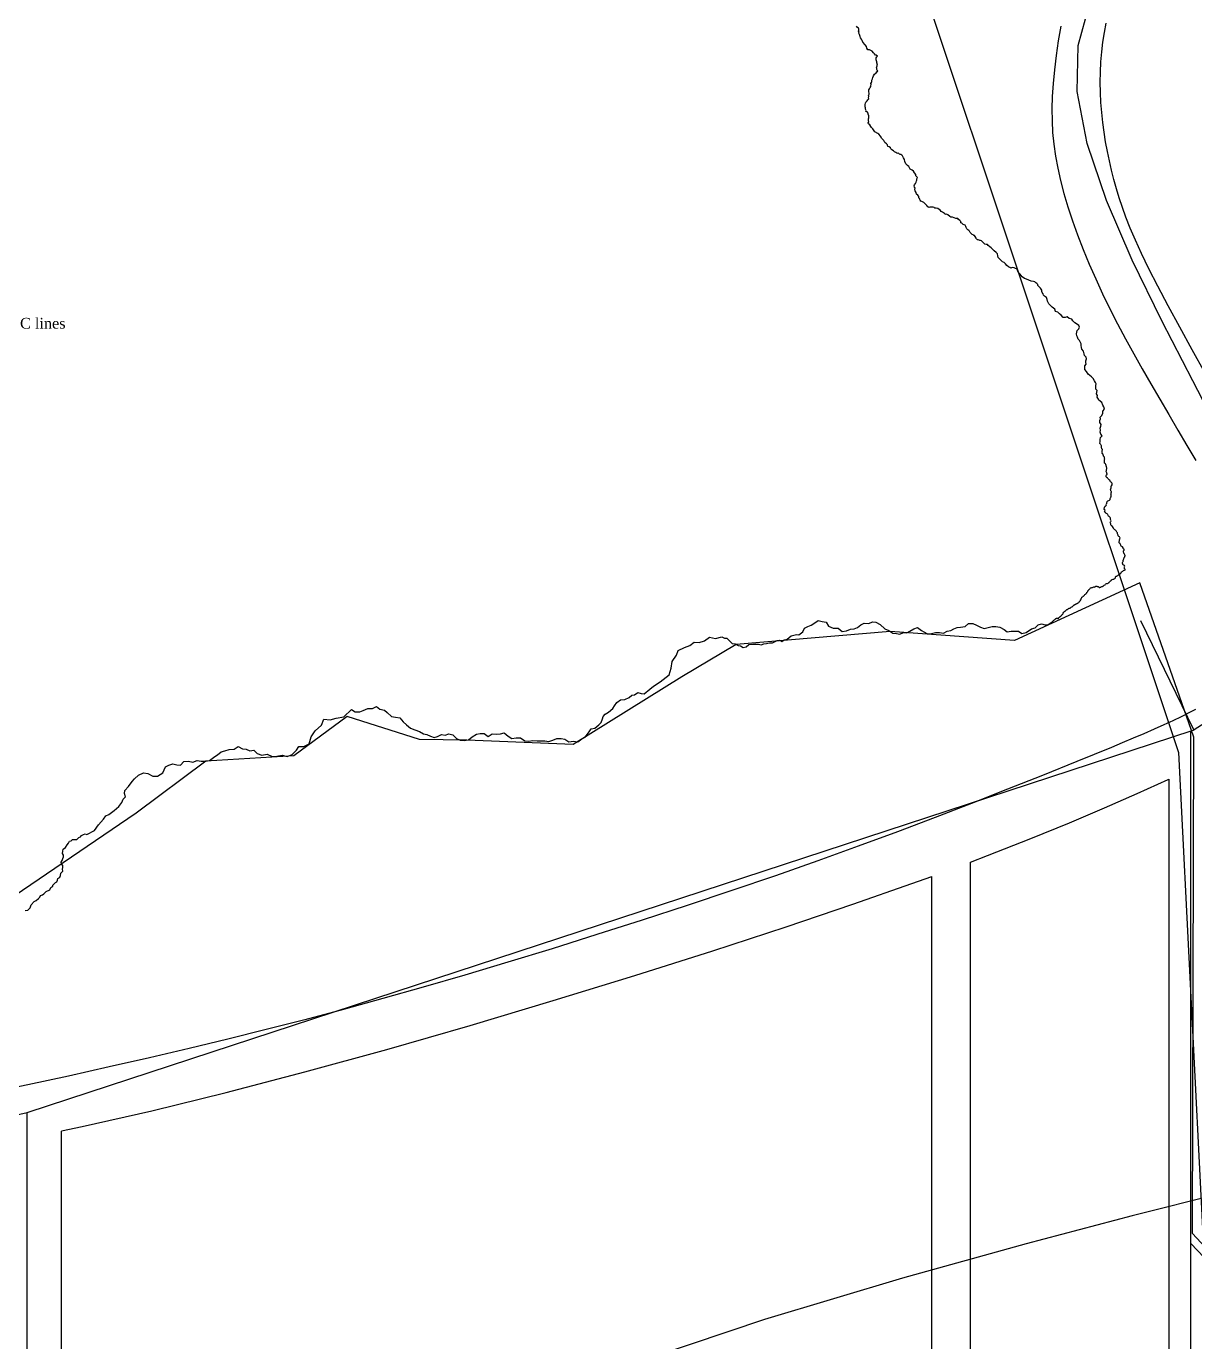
# Model space of a CAD drawing. Extents: x -15732 to 10897, y -24868 to 16165.
# Drawn here: x 2870 to 6198, y 2426 to 6174 of the extents above; entities that cross this region are included whole.
import ezdxf

# ---------------------------------------------------------------- set-up
doc = ezdxf.new("R2010")
doc.units = 0
doc.header["$MEASUREMENT"] = 0
doc.linetypes.add('DOTTED', pattern=[0.005, 0.0025, -0.0025])
for name, color, linetype in [('COASTLINE', 7, 'CONTINUOUS'), ('HIGHWAY', 7, 'CONTINUOUS'), ('NCART-KEY', 7, 'CONTINUOUS'), ('STREETS-SPRAWL', 7, 'CONTINUOUS'), ('STREETS-SPRAWL-12M', 7, 'CONTINUOUS'), ('STREETS-SPRAWL-20M', 7, 'CONTINUOUS'), ('SUBURBS', 7, 'CONTINUOUS')]:
    doc.layers.add(name, color=color, linetype=linetype)
doc.styles.add('TIMES_NEW_ROMAN', font='')
doc.styles.get('TIMES_NEW_ROMAN').set_extended_font_data('Times_New_Roman')

msp = doc.modelspace()

# ---------------------------------------------------------------- linework, layer by layer
at = {"layer": 'COASTLINE', "color": 7, "linetype": 'CONTINUOUS'}
msp.add_lwpolyline([(2866.2, 3654.4), (2874.1, 3655.6), (2880.8, 3662.5), (2883.9, 3670.7), (2891.6, 3680.1), (2898.1, 3682.9), (2904.2, 3688.8), (2908, 3693), (2910.4, 3697.5), (2915.4, 3698.9), (2919.7, 3701.7), (2925.9, 3709), (2936.5, 3713.1), (2939.6, 3719.7), (2945, 3723.7), (2945.5, 3727.2), (2948.7, 3730.4), (2952.3, 3734.4), (2956.8, 3736.5), (2958.8, 3741), (2959.7, 3745.9), (2965.2, 3749.4), (2967.4, 3754.7), (2968.2, 3761.4), (2973.5, 3767.1), (2972.7, 3772.3), (2973.8, 3777.4), (2973.3, 3782.5), (2969.4, 3787.6), (2969, 3792.7), (2971.3, 3797.3), (2973.8, 3803.2), (2975.7, 3807.3), (2975.3, 3812.6), (2973.1, 3817.3), (2973.6, 3823.4), (2974.7, 3829.1), (2980.8, 3833.8), (2985.9, 3842.1), (2989.5, 3846.7), (2992.6, 3852.4), (2997.3, 3853.1), (3000.9, 3856.6), (3006.9, 3856.8), (3013.1, 3856.9), (3019.1, 3862.3), (3023.8, 3864.7), (3026.8, 3867.9), (3032.1, 3871.5), (3037, 3872.6), (3041.9, 3871.5), (3063.8, 3882.6), (3075, 3898.4), (3089.8, 3914.5), (3096.2, 3924.2), (3105.1, 3927.9), (3119.7, 3939.9), (3133.4, 3950.7), (3141.3, 3962.2), (3145.2, 3972), (3152.3, 3978.4), (3149.7, 3987.9), (3150.3, 3996.8), (3161.1, 4008), (3171.5, 4022), (3177.8, 4029.5), (3189.3, 4040.2), (3203, 4046.8), (3215.8, 4045.3), (3229.8, 4037.1), (3243.1, 4037.3), (3258.8, 4046.4), (3266, 4063.5), (3275.6, 4069.1), (3287.1, 4072.6), (3298.6, 4069.4), (3309.3, 4069), (3318.4, 4078.8), (3332, 4080.5), (3344.3, 4077), (3355.9, 4082.3), (3367.7, 4080.1), (3379.8, 4079.9), (3391.9, 4082.4), (3406.4, 4093.2), (3414, 4098.6), (3424.5, 4107), (3435.4, 4109.6), (3447.8, 4113.7), (3461.8, 4114.3), (3472.8, 4122), (3485.6, 4115.2), (3495.8, 4113.8), (3506.8, 4109.8), (3517.8, 4111.7), (3527, 4101.8), (3540.7, 4097.4), (3556, 4100.1), (3569.8, 4093), (3583.7, 4094), (3598.8, 4097.5), (3612.6, 4093.4), (3626.6, 4098.7), (3639.4, 4111.8), (3645.5, 4121.8), (3660.2, 4122), (3675.3, 4129.2), (3680.9, 4149), (3692.9, 4166.2), (3710.5, 4182.6), (3717, 4199.6), (3734.9, 4198.2), (3751.9, 4202.3), (3774.5, 4206.8), (3795.5, 4227.2), (3806.4, 4220.8), (3819.4, 4220.8), (3829.4, 4224.6), (3842.7, 4229.7), (3855.8, 4229.8), (3867, 4236.1), (3876.7, 4227.9), (3890, 4225.2), (3898, 4218.8), (3909.5, 4207.3), (3921.7, 4205), (3933.8, 4203.7), (3942.8, 4192.2), (3952.6, 4183.7), (3958.4, 4178.8), (3963.6, 4173.7), (3976.2, 4169.4), (3989.8, 4164.3), (4001.5, 4158.1), (4010.4, 4156), (4020.9, 4151.1), (4031.4, 4147.5), (4041.3, 4150.3), (4052.3, 4155.6), (4063, 4154.1), (4073.6, 4158.2), (4084.8, 4154.8), (4094.9, 4144.2), (4105.3, 4139.5), (4117.3, 4138.8), (4129.5, 4141.2), (4139.3, 4149.3), (4151.7, 4157.3), (4162.3, 4158.6), (4173.6, 4158.6), (4185.1, 4149.9), (4196.6, 4157.6), (4209.3, 4157.1), (4220.3, 4157.5), (4230.6, 4161.1), (4242.1, 4151.6), (4252.9, 4145), (4265.2, 4146.9), (4277.2, 4146.4), (4289.9, 4137.8), (4300.3, 4136.8), (4312.6, 4139.4), (4324.4, 4138.3), (4335.8, 4137.6), (4347.1, 4138.1), (4358.3, 4136.4), (4369.6, 4139.9), (4381.1, 4144.8), (4393.3, 4144.6), (4403.6, 4142.8), (4415.4, 4134.8), (4428.1, 4137.1), (4440.9, 4135.6), (4452.4, 4143.9), (4462, 4148.6), (4473, 4163.2), (4478.7, 4172), (4488.8, 4173.8), (4500.1, 4183.2), (4507, 4190.3), (4511, 4201.1), (4512.9, 4207.3), (4518.2, 4214.1), (4528.1, 4219.7), (4540.3, 4229.8), (4545.2, 4238.2), (4552.1, 4247.3), (4562.2, 4255.1), (4574.5, 4255.7), (4586.8, 4261.7), (4594.8, 4267.8), (4601.9, 4268.7), (4611.6, 4275.7), (4621.1, 4272.8), (4630.1, 4272.3), (4646.1, 4285.5), (4656.1, 4293.5), (4675.1, 4306.5), (4700.7, 4326.5), (4706.9, 4344.9), (4709.5, 4363.9), (4721.9, 4382.1), (4726.3, 4395.7), (4744.7, 4404.4), (4759.3, 4409.5), (4771.7, 4419.1), (4786.2, 4418.1), (4801.4, 4422.8), (4815.8, 4432.9), (4833.2, 4429.7), (4850.6, 4434), (4858.2, 4430.5), (4865.6, 4430.3), (4870.6, 4425), (4880.2, 4415.3), (4888.8, 4414.3), (4897.3, 4409.5), (4904.2, 4408.7), (4912.1, 4404.2), (4920.5, 4406), (4928.2, 4412), (4937.8, 4413.4), (4947.5, 4413.2), (4955.6, 4413.4), (4962.9, 4411.2), (4971, 4414.5), (4978.5, 4415.7), (4986.6, 4417.2), (4994.8, 4416.8), (5002.6, 4420.9), (5008.3, 4423.4), (5014.8, 4424.7), (5021.9, 4420.9), (5028.4, 4425.4), (5036.9, 4427.7), (5048.1, 4436.8), (5055.7, 4438.8), (5063.2, 4440.7), (5070.6, 4440.1), (5081.5, 4448.6), (5086.1, 4459.3), (5095.5, 4463.7), (5105.4, 4467.8), (5113.3, 4472.1), (5125.4, 4480.4), (5137, 4478.1), (5147.9, 4476.1), (5154.9, 4465.1), (5168.4, 4458.8), (5182.1, 4458.7), (5194.1, 4449.1), (5206, 4451.2), (5217.5, 4456.1), (5227.8, 4457.1), (5237.7, 4461.2), (5247.1, 4468.3), (5256.6, 4473.7), (5268.8, 4472.1), (5281, 4477.5), (5290, 4476.4), (5301.6, 4469.5), (5314.8, 4457.4), (5326.7, 4452.1), (5337.6, 4444.9), (5348.1, 4443.9), (5358.2, 4441.7), (5368.4, 4447), (5377.8, 4446.1), (5386.1, 4450.4), (5398.1, 4456.9), (5408.5, 4461.3), (5419.3, 4452.6), (5426.4, 4448.6), (5436.6, 4442.4), (5448.2, 4444.1), (5459.6, 4446.3), (5471.4, 4446.2), (5482.6, 4444.3), (5492.7, 4450.8), (5502.8, 4452.1), (5511.5, 4457.3), (5521.6, 4460.9), (5530.6, 4461.4), (5543.9, 4463.9), (5553.9, 4472.2), (5565.5, 4471.9), (5576.2, 4467.9), (5587.8, 4461.7), (5597.9, 4458), (5609.3, 4461), (5620.8, 4464.1), (5631.3, 4463.8), (5642.6, 4461.8), (5654.9, 4455.4), (5663.8, 4448.6), (5674.9, 4450.8), (5685.2, 4450.8), (5696.4, 4450.4), (5705.9, 4444.1), (5718, 4446.6), (5732.9, 4456.8), (5743.6, 4460.4), (5752.2, 4468.7), (5761.8, 4471.5), (5771.6, 4468.1), (5780.6, 4469.4), (5789.4, 4475.3), (5790, 4475.4), (5790.4, 4475.9), (5790.9, 4476.1), (5791.3, 4476.1), (5791.6, 4476.6), (5791.8, 4477.1), (5792.4, 4477.3), (5792.9, 4477.5), (5793.4, 4478), (5793.8, 4478.5), (5794.4, 4479.2), (5795, 4479.5), (5795.7, 4480.8), (5796.7, 4481.4), (5798.6, 4482.6), (5799.6, 4483.9), (5800.1, 4484.3), (5800.5, 4484.5), (5801.2, 4485.1), (5801.7, 4485.8), (5802.4, 4486.1), (5803, 4486.4), (5803.5, 4486.9), (5804.2, 4487.1), (5804.9, 4487.4), (5805.5, 4487.6), (5806.1, 4487.3), (5806.8, 4487.6), (5807.4, 4487.1), (5808.1, 4486.5), (5808.7, 4486.4), (5809.3, 4486.4), (5809.7, 4486.8), (5809.9, 4487.2), (5810.5, 4487.6), (5810.9, 4488.2), (5811, 4488.9), (5811.2, 4489.5), (5811.6, 4489.8), (5812.3, 4490.4), (5812.7, 4490.6), (5813.1, 4490.8), (5813.6, 4491.2), (5814.4, 4492), (5814.9, 4492), (5815.6, 4492.2), (5816, 4492.8), (5816.5, 4493.1), (5817.3, 4493.8), (5817.6, 4494.6), (5818.2, 4495.2), (5818.8, 4495.9), (5819.6, 4496.8), (5821, 4498.3), (5822.3, 4499.2), (5823.2, 4500.9), (5823.4, 4501.9), (5823.3, 4502.8), (5824, 4503.6), (5824.5, 4504.4), (5825.7, 4505.1), (5826.6, 4506.4), (5827.3, 4506.4), (5828, 4507), (5828.5, 4507.4), (5829.1, 4507.9), (5829.5, 4508.2), (5830.1, 4508.7), (5831, 4509.3), (5832, 4510), (5832.5, 4511), (5833.3, 4511.9), (5833.7, 4512.2), (5834.2, 4512.2), (5834.7, 4512.4), (5835.1, 4512.5), (5835.7, 4513), (5836.2, 4513.1), (5836.7, 4513.3), (5837.5, 4514), (5837.9, 4514.5), (5838.6, 4514.8), (5839.2, 4515.5), (5840.1, 4515.7), (5840.9, 4515.9), (5841.7, 4515.6), (5842.3, 4515.9), (5843.1, 4516.3), (5844.1, 4517.1), (5844.7, 4517.5), (5846.1, 4519.2), (5847.6, 4520.1), (5848.3, 4520), (5849, 4520.2), (5849.7, 4520.6), (5850.5, 4521.5), (5851.4, 4522.3), (5851.8, 4523.1), (5852.6, 4523.4), (5853.5, 4524.2), (5854.3, 4524.9), (5854.9, 4525.3), (5855.1, 4525.8), (5855.7, 4526.1), (5856.1, 4526.2), (5856.6, 4526.5), (5857, 4526.7), (5857.7, 4527.2), (5858.1, 4527.2), (5858.7, 4527.6), (5859.3, 4527.8), (5859.7, 4528.4), (5860.2, 4528.3), (5860.7, 4528.5), (5861.2, 4528.8), (5861.6, 4529.4), (5862.3, 4529.3), (5862.9, 4529.6), (5863.5, 4530), (5864, 4530.4), (5864.6, 4530.6), (5865.2, 4530.8), (5865.7, 4530.6), (5866.3, 4530.7), (5866.6, 4531.2), (5867.2, 4531.7), (5867.8, 4532.4), (5868.3, 4532.6), (5868.4, 4533.4), (5868.7, 4534.3), (5869.8, 4535.3), (5870.6, 4536.3), (5872.2, 4537.5), (5873, 4539.3), (5874.2, 4540.7), (5874.6, 4542), (5874.7, 4542.6), (5874.7, 4543.2), (5875.4, 4543.9), (5875.6, 4544.7), (5876.4, 4546), (5876.3, 4547.3), (5877.6, 4547.8), (5878.6, 4548.8), (5879.3, 4549.2), (5880.1, 4550), (5880.9, 4550.3), (5882.1, 4551), (5883.4, 4552), (5884.4, 4552.9), (5885.3, 4554.7), (5886.7, 4555.6), (5887.7, 4556.6), (5888.5, 4556.9), (5888.8, 4557.9), (5889.7, 4558.6), (5889.9, 4559.1), (5890.2, 4559.7), (5890.3, 4560.5), (5890.6, 4561.1), (5891.7, 4562), (5893.2, 4563.6), (5893.9, 4565.1), (5894.2, 4566.2), (5895.2, 4567.1), (5895.8, 4567.4), (5895.9, 4568.3), (5896.3, 4569.3), (5897.3, 4569.5), (5898.5, 4570.4), (5899.2, 4571.4), (5900.6, 4572.8), (5901.4, 4573.6), (5901.7, 4574), (5902.4, 4574.3), (5902.9, 4574.2), (5903.7, 4574.4), (5904.5, 4574.1), (5905.2, 4574.4), (5906.2, 4574.9), (5906.9, 4575), (5907.6, 4575.5), (5908.3, 4575.2), (5909.1, 4575.3), (5909.9, 4575.8), (5910.9, 4576.4), (5911.9, 4576.4), (5913, 4576.2), (5913.7, 4576.3), (5914.3, 4576.8), (5915.5, 4577.9), (5916.6, 4578.7), (5917.7, 4578.3), (5918.9, 4578.3), (5920.2, 4578), (5921.4, 4577.9), (5922.9, 4577.3), (5924.8, 4576), (5926.2, 4575.2), (5927.5, 4575.3), (5929, 4575.5), (5930.3, 4576.2), (5931.7, 4576.8), (5933.6, 4577.9), (5934.8, 4577.9), (5935.8, 4578.4), (5936.9, 4578.6), (5938.2, 4579.8), (5940, 4581.6), (5942.5, 4582.7), (5943.7, 4583.9), (5944.9, 4585), (5946.5, 4585.9), (5948.1, 4586.4), (5949.5, 4586.6), (5951.4, 4587.5), (5953, 4588.9), (5954.4, 4589.4), (5954.8, 4591.1), (5956.2, 4592.3), (5957.5, 4593.4), (5958.9, 4593.5), (5960.7, 4595.4), (5961.3, 4596.7), (5963.2, 4597.7), (5965.6, 4598.4), (5967.3, 4598.7), (5968.9, 4599.3), (5970.7, 4600.8), (5972, 4602.7), (5972.7, 4604.8), (5974.4, 4606.8), (5976.2, 4607.3), (5977.5, 4608.5), (5978.8, 4609.2), (5980, 4610), (5981.3, 4610.6), (5982.3, 4611), (5983.3, 4611.4), (5984.2, 4611.5), (5984.2, 4612.6), (5985.2, 4614), (5986.5, 4614.7), (5987.5, 4615.3), (5988.1, 4616.3), (5987.9, 4617.4), (5988.6, 4618.3), (5989.4, 4618.9), (5990.4, 4619.6), (5991.4, 4620.2), (5993, 4621.2), (5993.8, 4623.2), (5995.4, 4623.5), (5996.8, 4623.8), (5998.2, 4623.7), (5999.9, 4624.8), (5999.7, 4626.1), (5998.7, 4627), (5998.6, 4628.4), (5997.3, 4630.3), (5997.6, 4631.8), (5997, 4633.3), (5998.3, 4634.2), (5998.8, 4635.8), (5997.6, 4637.3), (5996.4, 4638.2), (5995.2, 4638.7), (5993.8, 4639.7), (5993.3, 4640.6), (5992.9, 4641.9), (5992, 4642.9), (5991.8, 4644.4), (5992.4, 4645.5), (5992.6, 4646.4), (5993.5, 4647.8), (5993.8, 4648.9), (5994.4, 4650.2), (5993.9, 4651.5), (5994.3, 4652.6), (5994.9, 4653.8), (5995.4, 4655.1), (5995.7, 4656.3), (5995.9, 4657.6), (5997, 4659), (5997.3, 4660), (5998.3, 4661.3), (5998.8, 4662.6), (5999.2, 4663.7), (5999.4, 4664.8), (5999.8, 4665.9), (5999, 4666.9), (5998.9, 4667.9), (5997.7, 4669.4), (5997.4, 4670.4), (5996.7, 4671.7), (5996.2, 4672.8), (5995.8, 4674), (5995, 4675.2), (5995.1, 4676.2), (5995, 4677.3), (5995.3, 4678.3), (5995.5, 4679.6), (5996.2, 4680.5), (5997.2, 4681.7), (5996.8, 4683.7), (5995.3, 4685), (5994.2, 4686.2), (5993.7, 4687.6), (5992.5, 4690.3), (5989.9, 4691.5), (5988.3, 4692.8), (5987.5, 4694.1), (5987.3, 4695), (5987.7, 4695.9), (5986.8, 4697.1), (5986.4, 4697.9), (5985.5, 4699.1), (5985.2, 4700.1), (5983.9, 4701.2), (5982.8, 4702.1), (5982.3, 4704), (5982.7, 4705.9), (5984.1, 4708), (5983.9, 4709.7), (5984, 4711.4), (5984.8, 4712.8), (5985.1, 4714.2), (5985.8, 4716), (5984.7, 4717.4), (5983.7, 4719.5), (5982, 4720.1), (5980, 4721.8), (5980, 4723.9), (5978.6, 4726), (5977.8, 4728.2), (5977.9, 4730.2), (5977.2, 4731.5), (5976.5, 4732.5), (5974.7, 4734.6), (5973.9, 4736.2), (5972.8, 4737), (5972, 4738.4), (5970.7, 4738.9), (5969.4, 4740.1), (5968, 4741.9), (5967, 4742.8), (5967, 4744.2), (5965.9, 4745.9), (5963.4, 4748.4), (5961.1, 4750.9), (5960.3, 4751.9), (5958.8, 4753.5), (5958.8, 4755), (5959, 4756.6), (5957.7, 4758.1), (5957.3, 4759.9), (5958.5, 4761.8), (5959.2, 4763.3), (5959.6, 4764.9), (5958.9, 4766.4), (5958.5, 4768.5), (5958.5, 4770.7), (5958.5, 4772.5), (5957.2, 4774.4), (5955.2, 4776.2), (5953.9, 4777), (5952.4, 4778), (5951.1, 4779.8), (5951, 4780.8), (5950.2, 4781.8), (5949.4, 4783.6), (5948.3, 4784.8), (5946.4, 4786), (5945.2, 4786.7), (5943.6, 4788.4), (5941.6, 4789.6), (5941.7, 4790.9), (5941.4, 4792.1), (5941.7, 4793.6), (5942.5, 4795.1), (5941.5, 4796.3), (5940.3, 4797.3), (5940.2, 4798.7), (5940, 4800.1), (5940.7, 4801.6), (5940.6, 4803.1), (5941.2, 4804.1), (5942.4, 4805.6), (5943.3, 4806.5), (5944.5, 4807.5), (5944.8, 4808.3), (5945.6, 4808.9), (5946.3, 4810.5), (5946, 4812.1), (5947.3, 4814.2), (5947.8, 4816.1), (5947.8, 4817.3), (5948.3, 4818.7), (5949, 4820.2), (5950.6, 4821.8), (5952.9, 4822.7), (5955.1, 4824), (5956.9, 4825.9), (5957.1, 4828.5), (5958.3, 4829.9), (5958.6, 4831.6), (5959.2, 4833.4), (5960, 4834.6), (5960.3, 4835.9), (5959.8, 4837.2), (5960.2, 4838.5), (5959.7, 4839.8), (5959.4, 4841.1), (5960.2, 4842.5), (5960.1, 4843.8), (5960.4, 4845.2), (5960.6, 4846.3), (5960.8, 4847.4), (5959.7, 4848.6), (5959.4, 4849.9), (5959, 4851), (5958.7, 4852.2), (5958.3, 4853.7), (5958.1, 4854.9), (5958.7, 4855.9), (5959, 4857), (5959.6, 4858.2), (5959.6, 4859.5), (5959.9, 4860.8), (5959.3, 4862.1), (5959.9, 4863.2), (5960.9, 4864.8), (5962.4, 4867.1), (5962.6, 4869.1), (5962.6, 4871.1), (5961.6, 4873.1), (5960.2, 4874.5), (5958.3, 4876), (5956.7, 4878.1), (5956.3, 4880.2), (5954.9, 4881.1), (5953.5, 4882.1), (5952.1, 4883.6), (5950.5, 4885.8), (5949.2, 4887.1), (5947.7, 4887.7), (5946.6, 4889.3), (5945.6, 4890.3), (5945.6, 4891.9), (5946.1, 4893.6), (5946.9, 4895.5), (5948.1, 4896.9), (5948.4, 4898.4), (5947.7, 4899.9), (5947.3, 4901.5), (5947.1, 4903.2), (5945.9, 4904.9), (5945.5, 4906.4), (5946.5, 4908.1), (5946.2, 4909.7), (5946.3, 4911.2), (5947.3, 4913), (5947.6, 4914.5), (5947.4, 4916), (5946.7, 4917.7), (5946.4, 4919.3), (5945.5, 4920.9), (5945.8, 4922.8), (5944.8, 4925), (5944.1, 4926.8), (5942.6, 4928), (5941.3, 4929), (5940.9, 4930.5), (5941.4, 4932), (5941.1, 4933.5), (5941.3, 4935.1), (5941.3, 4936.5), (5940.8, 4937.9), (5940.9, 4939.4), (5941.8, 4940.9), (5941.2, 4942.3), (5941.2, 4943.7), (5940.6, 4945.2), (5940.7, 4946.6), (5939.4, 4948.3), (5938.5, 4949.3), (5938, 4950.2), (5937.8, 4951), (5937.2, 4952.3), (5937, 4953.3), (5936, 4955.3), (5934.6, 4956.9), (5934.5, 4958.1), (5933.8, 4959.4), (5934.4, 4960.8), (5934.3, 4962), (5934.3, 4963.6), (5934.3, 4965.2), (5935.1, 4966.8), (5934.8, 4968.5), (5933.5, 4970.2), (5933.1, 4971.3), (5932.2, 4972.8), (5932.4, 4974.6), (5932.4, 4976), (5932.6, 4977.4), (5932.3, 4978.6), (5931.7, 4980.1), (5930.3, 4981.8), (5929.4, 4983.1), (5928.5, 4984.1), (5927.8, 4984.9), (5928.7, 4990.5), (5928.2, 4996.1), (5929.3, 5002.2), (5934.7, 5007.1), (5930.4, 5011.5), (5928.2, 5017.6), (5929.2, 5023.4), (5928.4, 5029.1), (5930.4, 5034.8), (5931, 5039.7), (5927.6, 5044.5), (5928.1, 5050.2), (5929.7, 5055), (5928.7, 5059.8), (5933.3, 5064.7), (5936.4, 5071.6), (5936.3, 5077.6), (5940.7, 5083), (5939.4, 5089.5), (5936.4, 5094.5), (5932.9, 5102.2), (5925.1, 5108.4), (5923.6, 5111.6), (5919.8, 5116.9), (5920.8, 5121.7), (5918.6, 5126.2), (5919.2, 5131.1), (5919.9, 5135.7), (5916.2, 5140.4), (5915.9, 5145.8), (5916.2, 5150.4), (5916.9, 5154.8), (5915.2, 5158.6), (5912.8, 5163.6), (5908.7, 5170.6), (5903.7, 5175.5), (5894.3, 5182.3), (5889.9, 5190.2), (5885, 5195.9), (5884.7, 5201.6), (5885.3, 5206.1), (5888.4, 5211.4), (5887.9, 5216), (5887.4, 5221), (5889.6, 5226), (5888.8, 5230.8), (5884.2, 5235.5), (5883.5, 5240.6), (5881.1, 5247.9), (5876.2, 5253.9), (5875.9, 5259.1), (5874.9, 5264.4), (5874.1, 5269), (5872.7, 5272.7), (5869.9, 5278.9), (5865.8, 5282.5), (5864, 5287.8), (5862.6, 5292), (5860.9, 5297.2), (5862.5, 5302.3), (5863.5, 5307), (5867.4, 5312.1), (5869.3, 5316.9), (5867.8, 5321.7), (5861, 5325.7), (5856.5, 5328.8), (5850.9, 5335), (5848.1, 5338.9), (5840.4, 5341.1), (5834.9, 5345.8), (5829.1, 5344.5), (5823.2, 5343.7), (5817.5, 5350.8), (5812.3, 5354.6), (5807.6, 5359.5), (5801.5, 5361.1), (5799.1, 5368.1), (5792.2, 5373.3), (5782.3, 5383.1), (5778.8, 5390.4), (5778, 5395.6), (5775.3, 5401.3), (5770.1, 5404.5), (5767, 5408.2), (5766.2, 5411.7), (5763.1, 5415.4), (5762.4, 5418.6), (5762.8, 5421.7), (5758.4, 5427.8), (5754.7, 5431.5), (5751.5, 5435), (5751, 5438.1), (5748, 5441), (5745.5, 5443.3), (5742.6, 5445.7), (5739, 5446.7), (5731.6, 5447.6), (5725.2, 5450.6), (5718.6, 5453.7), (5713.2, 5455.2), (5706.1, 5460), (5700.7, 5468), (5694.8, 5473.3), (5692.1, 5481.9), (5687.9, 5483.3), (5683.3, 5485.3), (5678.4, 5486.3), (5673.9, 5484.5), (5671.4, 5486.9), (5667.9, 5488.6), (5662.3, 5492.2), (5659.4, 5496.8), (5655, 5500.4), (5650.3, 5502.4), (5644.5, 5508.6), (5637.8, 5514.6), (5637.4, 5520.2), (5635.8, 5525.3), (5632, 5529), (5627, 5533.6), (5621.2, 5539.4), (5617.9, 5542.2), (5614.4, 5545.4), (5609.9, 5549.6), (5607.4, 5551.8), (5603.8, 5552.4), (5600.1, 5553.4), (5595.1, 5557.5), (5593.1, 5559.5), (5592.4, 5561), (5590.5, 5562.3), (5588.2, 5563.8), (5586, 5563.8), (5583.8, 5564.8), (5581.5, 5565), (5579.5, 5565.3), (5576.8, 5568.1), (5575.1, 5570.1), (5572.6, 5574.5), (5571.1, 5577.3), (5568.9, 5577.7), (5567.2, 5579.2), (5564.4, 5580.9), (5561.4, 5583.1), (5558.3, 5586.6), (5556.5, 5590.3), (5554.4, 5592), (5551.6, 5593.6), (5548.9, 5596.7), (5546.7, 5600.2), (5546.3, 5603.6), (5543.8, 5607.3), (5541.1, 5607.8), (5538.7, 5608.8), (5534.7, 5612.5), (5532, 5613.9), (5531.4, 5617.3), (5528.7, 5620.9), (5524.8, 5623), (5522.9, 5626), (5517.6, 5626.3), (5512.5, 5627.9), (5507.6, 5630), (5503.1, 5630.3), (5500.2, 5632.3), (5495.1, 5636.7), (5491, 5638.6), (5487.2, 5637.7), (5485.9, 5640.6), (5482.7, 5642.6), (5479.6, 5644.5), (5475.9, 5645.9), (5474.1, 5648.7), (5470, 5651.6), (5466.4, 5654.9), (5461.8, 5655.6), (5458.1, 5655.8), (5455.3, 5657.9), (5452.5, 5658.7), (5449.5, 5658.1), (5446.5, 5658.1), (5443.4, 5658.8), (5440.4, 5657.8), (5437.3, 5659), (5435.1, 5663.4), (5432.4, 5666.4), (5426.4, 5671.4), (5422.6, 5673.4), (5420.6, 5674.6), (5418, 5676), (5416, 5678.5), (5415, 5680), (5414.3, 5683.3), (5412.2, 5685.5), (5412, 5689), (5409.2, 5692.4), (5405.6, 5695.8), (5404.2, 5700.1), (5401.4, 5704.7), (5400.3, 5709.1), (5401.4, 5712.4), (5400.2, 5715.6), (5399.1, 5718.8), (5400, 5722), (5402.6, 5726.1), (5404.1, 5729.9), (5405.1, 5733.1), (5406.7, 5735.8), (5406.6, 5739.6), (5407.9, 5743.2), (5403.9, 5748.2), (5403.1, 5751.4), (5399.9, 5756.1), (5396.6, 5761.1), (5392.8, 5763.9), (5387.3, 5767), (5385.3, 5770.1), (5383.6, 5774.3), (5379.6, 5777.2), (5375.3, 5782.3), (5371.8, 5788.8), (5371.7, 5794.7), (5368.1, 5799.4), (5365.1, 5804.9), (5363.2, 5806.5), (5360.7, 5808.4), (5359.1, 5808.6), (5357.4, 5809.3), (5355, 5811.3), (5353.5, 5812.3), (5351.4, 5811.5), (5349.1, 5811.9), (5346.1, 5814.3), (5343.1, 5816.3), (5340.2, 5818.7), (5335.4, 5821.9), (5332.2, 5824.2), (5331.1, 5827.8), (5327.8, 5830.4), (5324.1, 5831.5), (5322.7, 5835.7), (5319.7, 5839.1), (5315.3, 5842.5), (5312, 5848.2), (5310, 5850.6), (5305.6, 5855.5), (5305, 5858.2), (5303.1, 5860.9), (5298.3, 5866.1), (5295.4, 5868.4), (5286.4, 5872.8), (5281.3, 5882.1), (5277.7, 5885.8), (5274.9, 5888.4), (5272.1, 5893.1), (5268.7, 5896.1), (5267.9, 5899), (5269.3, 5901.9), (5269.1, 5904.9), (5268.4, 5907.6), (5268.9, 5910.3), (5270, 5913.3), (5269.8, 5916.3), (5269.3, 5919.1), (5267.6, 5923.2), (5267.3, 5926.6), (5264.5, 5929.9), (5261.3, 5931.1), (5261.8, 5934.3), (5260.1, 5937.6), (5260.3, 5941.3), (5259.2, 5944.7), (5259.3, 5947.9), (5259.3, 5951.2), (5260.1, 5954.5), (5260.8, 5957.4), (5262.6, 5959.1), (5265.2, 5961.1), (5266.9, 5964.5), (5269.5, 5967.1), (5268.8, 5970.4), (5269.8, 5973.6), (5269, 5976.9), (5270.2, 5980.2), (5270.3, 5983.5), (5269.8, 5986.8), (5270.1, 5990), (5269.7, 5993.2), (5271.2, 5995.6), (5273.6, 5999.4), (5274.9, 6002.3), (5275.7, 6004.5), (5276.2, 6007.6), (5275.4, 6010.6), (5277, 6013.2), (5278.2, 6016), (5278.3, 6020.2), (5279.8, 6023.8), (5280.9, 6027.8), (5282.8, 6032.7), (5286, 6037.2), (5290.9, 6040.8), (5292.7, 6043.7), (5295.4, 6045.6), (5293.6, 6048.4), (5292.6, 6050.5), (5292.6, 6053.4), (5291.8, 6056.2), (5292.9, 6058.5), (5293.3, 6061.2), (5293.2, 6064.1), (5294.3, 6067.2), (5292.9, 6069.7), (5292.2, 6072.4), (5291.3, 6075.6), (5290.2, 6078.1), (5290.9, 6080.9), (5290.3, 6083.7), (5292.2, 6086.6), (5294.4, 6089), (5291, 6091.4), (5288.3, 6091.5), (5286, 6095.4), (5282.8, 6097.8), (5279.5, 6102.8), (5274.9, 6105.2), (5271.2, 6107), (5267.1, 6107), (5263.6, 6111.2), (5263, 6116.2), (5258.9, 6121.1), (5253, 6128.9), (5250.5, 6133.6), (5248.8, 6136.9), (5245.8, 6141), (5244.7, 6144.4), (5244.3, 6147.6), (5243, 6150.7), (5241.2, 6153.9), (5241.7, 6156.8), (5240.2, 6159.5), (5240.9, 6162.5), (5241, 6165.4), (5240.6, 6168.3), (5237.4, 6170.3), (5234.4, 6173.8)], dxfattribs=at)
at = {"layer": 'HIGHWAY', "color": 250, "linetype": 'CONTINUOUS'}
for p, q in [((6277.3, 2849.5), (6020.2, 2784.6)), ((6020.2, 2784.6), (5717.6, 2704.7)), ((5717.6, 2704.7), (5365.7, 2607.1)), ((5365.7, 2607.1), (4972.5, 2489)), ((4972.5, 2489), (4548.9, 2347.1))]:
    msp.add_line(p, q, dxfattribs=at)
at = {"layer": 'STREETS-SPRAWL', "color": 7, "linetype": 'CONTINUOUS'}
for p, q in [((5816.3, 6174.2), (5809.1, 6132.3)), ((5936.3, 6128.5), (5940.6, 6155.8)), ((5940.6, 6155.8), (5945.9, 6182.3)), ((5809.1, 6132.3), (5803.1, 6090.7)), ((5933.1, 6100.6), (5936.3, 6128.5)), ((5803.1, 6090.7), (5798.3, 6050.1)), ((5929.4, 6043.5), (5930.8, 6072.2)), ((5930.8, 6072.2), (5933.1, 6100.6)), ((5798.3, 6050.1), (5794.7, 6011.1)), ((5929, 6014.5), (5929.4, 6043.5)), ((5794.7, 6011.1), (5792.3, 5974.1)), ((5929.5, 5985.5), (5929, 6014.5)), ((5792.3, 5974.1), (5791.3, 5938.6)), ((5930.8, 5956.6), (5929.5, 5985.5)), ((5791.3, 5938.6), (5791.6, 5904.3)), ((5932.9, 5928), (5930.8, 5956.6)), ((5935.9, 5899.7), (5932.9, 5928)), ((5791.6, 5904.3), (5793.3, 5870.8)), ((5939.6, 5871.8), (5935.9, 5899.7)), ((5793.3, 5870.8), (5796.6, 5837.5)), ((5944, 5844.2), (5939.6, 5871.8)), ((5796.6, 5837.5), (5801.3, 5803.9)), ((5949.1, 5817), (5944, 5844.2)), ((5954.8, 5790.1), (5949.1, 5817)), ((5801.3, 5803.9), (5807.7, 5769.7)), ((5961.1, 5763.4), (5954.8, 5790.1)), ((5807.7, 5769.7), (5815.8, 5734.4)), ((5815.8, 5734.4), (5825.5, 5697.5)), ((5967.9, 5737), (5961.1, 5763.4)), ((5975.2, 5710.8), (5967.9, 5737)), ((5825.5, 5697.5), (5836.9, 5659.3)), ((5983, 5684.7), (5975.2, 5710.8)), ((5836.9, 5659.3), (5849.9, 5619.8)), ((5991.8, 5657.9), (5983, 5684.7)), ((6002, 5629.5), (5991.8, 5657.9)), ((6014.2, 5598.7), (6002, 5629.5)), ((5849.9, 5619.8), (5864.4, 5579.3)), ((6028.9, 5564.6), (6014.2, 5598.7)), ((5864.4, 5579.3), (5880.2, 5538.1)), ((6046.6, 5526.3), (6028.9, 5564.6)), ((5880.2, 5538.1), (5897.5, 5496.2)), ((6067.7, 5482.9), (6046.6, 5526.3)), ((5897.5, 5496.2), (5916, 5453.9)), ((6092.9, 5433.5), (6067.7, 5482.9)), ((5916, 5453.9), (5935.7, 5411.5)), ((5935.7, 5411.5), (5956.5, 5368.9)), ((6122.4, 5377.7), (6092.9, 5433.5)), ((5956.5, 5368.9), (5978.3, 5326.4)), ((6155.3, 5316.7), (6122.4, 5377.7)), ((5978.3, 5326.4), (6001, 5283.7)), ((6190.6, 5252.2), (6155.3, 5316.7)), ((6001, 5283.7), (6024.5, 5240.9)), ((6227.3, 5185.8), (6190.6, 5252.2)), ((6024.5, 5240.9), (6048.7, 5198)), ((6048.7, 5198), (6073.4, 5154.8)), ((6073.4, 5154.8), (6098.6, 5111.3)), ((6098.6, 5111.3), (6124.2, 5067.5)), ((6124.2, 5067.5), (6149.9, 5023.4)), ((6149.9, 5023.4), (6175.6, 4979.5)), ((6175.6, 4979.5), (6200.9, 4936.4)), ((6159.8, 4206.8), (6135.9, 4195.3)), ((6181.3, 4217.6), (6159.8, 4206.8)), ((6200.1, 4227.7), (6181.3, 4217.6)), ((6082.1, 4171), (6052.9, 4158.2)), ((6109.8, 4183.4), (6082.1, 4171)), ((6135.9, 4195.3), (6109.8, 4183.4)), ((5991.7, 4132), (5960.5, 4118.8)), ((6022.7, 4145.2), (5991.7, 4132)), ((6052.9, 4158.2), (6022.7, 4145.2)), ((5960.5, 4118.8), (5862.6, 4079.3)), ((5862.6, 4079.3), (5764, 4039.6)), ((5764, 4039.6), (5664.2, 3999.9)), ((6033.9, 3988), (6122.4, 4027.9)), ((6122.4, 4027.9), (6125.1, 4029.1)), ((6125.1, 1779.3), (6125.1, 4029.1)), ((5664.2, 3999.9), (5562.5, 3959.9)), ((5941.1, 3947.1), (6033.9, 3988)), ((5562.5, 3959.9), (5458.3, 3919.6)), ((5841, 3904.4), (5941.1, 3947.1)), ((5458.3, 3919.6), (5350.9, 3878.9)), ((5730.9, 3859.3), (5841, 3904.4)), ((5350.9, 3878.9), (5239.7, 3837.8)), ((5239.7, 3837.8), (5124, 3796.1)), ((5607.8, 3811.1), (5730.9, 3859.3)), ((5124, 3796.1), (5003.6, 3753.8)), ((5559.1, 3792.6), (5607.8, 3811.1)), ((5559.3, 1779.3), (5559.3, 3791.9)), ((5003.6, 3753.8), (4879.4, 3711.3)), ((5392.4, 3731.3), (5449, 3751.8)), ((5449.1, 1779.3), (5449.1, 3751.5)), ((4879.4, 3711.3), (4752.4, 3668.9)), ((5224.1, 3672.2), (5392.4, 3731.3)), ((4752.4, 3668.9), (4624, 3627)), ((5034, 3608), (5224.1, 3672.2)), ((4624, 3627), (4495.2, 3585.8)), ((4825.4, 3539.8), (5034, 3608)), ((4495.2, 3585.8), (4367.4, 3545.8)), ((4367.4, 3545.8), (4241.5, 3507.3)), ((4602.8, 3469.2), (4825.4, 3539.8)), ((4241.5, 3507.3), (4119, 3470.7)), ((4119, 3470.7), (4000.5, 3436.2)), ((4370.7, 3397.8), (4602.8, 3469.2)), ((4000.5, 3436.2), (3885.6, 3403.7)), ((3773.4, 3372.8), (3662.9, 3343.4)), ((3885.6, 3403.7), (3773.4, 3372.8)), ((4133.8, 3327.2), (4370.7, 3397.8)), ((3662.9, 3343.4), (3553.3, 3315.2)), ((3553.3, 3315.2), (3443.6, 3287.9)), ((3896.6, 3259), (4133.8, 3327.2)), ((3333.1, 3261.2), (3220.7, 3234.9)), ((3443.6, 3287.9), (3333.1, 3261.2)), ((3220.7, 3234.9), (3105.9, 3208.9)), ((3663.5, 3194.8), (3896.6, 3259)), ((3105.9, 3208.9), (2989.8, 3183.1)), ((3439.3, 3136.1), (3663.5, 3194.8)), ((2873.6, 3158), (2758.6, 3133.7)), ((2989.8, 3183.1), (2873.6, 3158)), ((3227.6, 3084.3), (3439.3, 3136.1)), ((3028.6, 3039.1), (3227.6, 3084.3)), ((2970.1, 3026.5), (3028.6, 3039.1)), ((2970.2, 1779.3), (2970.2, 3025.8))]:
    msp.add_line(p, q, dxfattribs=at)
at = {"layer": 'STREETS-SPRAWL-12M', "color": 253, "linetype": 'CONTINUOUS'}
for p, q in [((6195.7, 4169.2), (6044.2, 4479.8)), ((6186.8, 2705.8), (7126.1, 1711.6))]:
    msp.add_line(p, q, dxfattribs=at)
at = {"layer": 'STREETS-SPRAWL-20M', "color": 252, "linetype": 'CONTINUOUS'}
for p, q in [((5866.2, 6118.8), (5897.7, 6232.8)), ((5863.1, 5987.8), (5866.2, 6118.8)), ((5891.5, 5839.5), (5863.1, 5987.8)), ((5946.2, 5677.8), (5891.5, 5839.5)), ((6019.6, 5507.9), (5946.2, 5677.8)), ((6104.3, 5334.8), (6019.6, 5507.9)), ((6192.8, 5163.4), (6104.3, 5334.8)), ((6277.6, 4998.8), (6192.8, 5163.4)), ((6193.1, 4168.6), (6254.1, 4207.6)), ((2872.2, 3079.1), (6193.1, 4168.6)), ((6186.8, -4060.1), (6186.8, 4166.6)), ((2656.1, 3030.9), (2872.2, 3079.1)), ((2872.2, -250.3), (2872.2, 3079.1))]:
    msp.add_line(p, q, dxfattribs=at)
at = {"layer": 'SUBURBS', "color": 9, "linetype": 'CONTINUOUS'}
msp.add_lwpolyline([(-1128.4, 16165.5), (-7669.8, 16165.5), (-3292.9, 14460.7), (-3312.4, 11334.3), (2686.4, 8930.9), (7141.5, 10142.4), (8743.8, 9282.6), (8704.7, 7719.4), (5363.3, 6468.9), (6151.9, 4104.6), (6221.6, 2710.8), (7136.3, 1700.4), (7481.8, 455.2), (8128.5, -870.2), (8118.5, -1521.3), (8108.5, -2222.6), (8540.5, -2202.8), (8646.1, -2630.9), (10897.1, -3705.6), (10897.1, 6413.7), (9596, 12578), (4505.4, 12742.3)], close=True, dxfattribs=at)
at = {"layer": 'SUBURBS', "color": 254, "linetype": 'CONTINUOUS'}
msp.add_lwpolyline([(7146.7, 1702.9), (6191.7, 2734.5), (6195.6, 4148.1), (6041.9, 4587.9), (5684.2, 4423.9), (5330.1, 4449.5), (4891.8, 4412.3), (4736.7, 4320.8), (4427.4, 4127.4), (4124.2, 4140), (3989.2, 4142.2), (3783.9, 4207.1), (3631.4, 4095.4), (3381.3, 4080.5), (3182.2, 3932.2), (2049.3, 3161.5)], dxfattribs=at)

# ---------------------------------------------------------------- texts
at = {"layer": 'NCART-KEY', "color": 7, "linetype": 'DOTTED', "style": 'TIMES_NEW_ROMAN'}
msp.add_text('Note: Beaverville trains come in on A and C lines', height=30.58, rotation=0.0002, dxfattribs=at).set_placement((2059.1, 5312.4))

doc.saveas('drawing.dxf')
